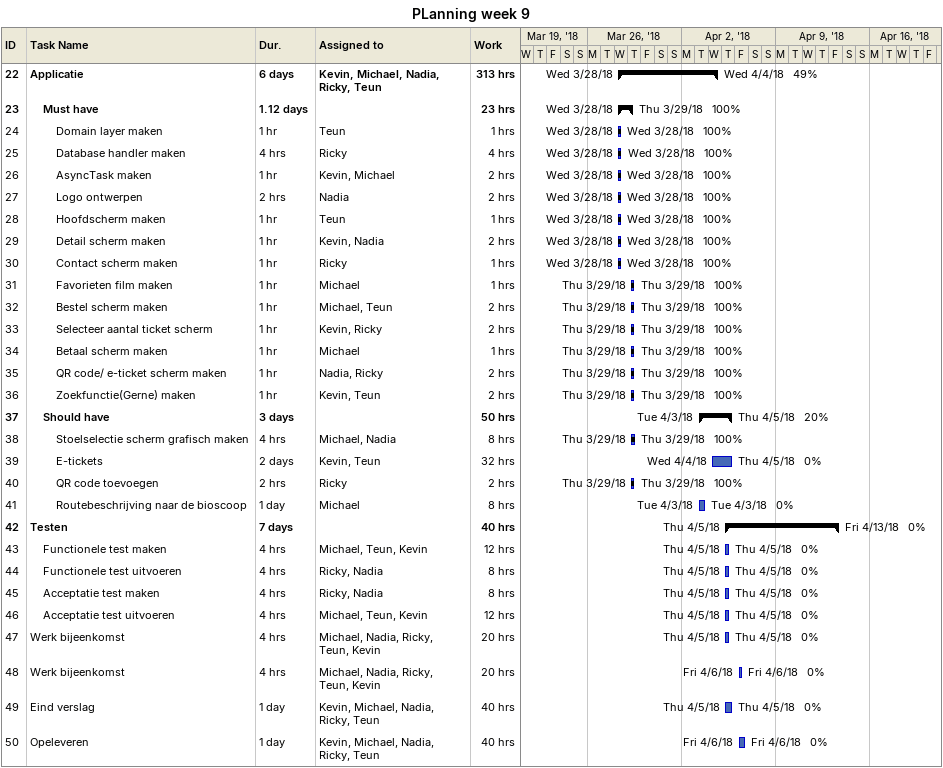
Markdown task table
PLanning week 9

| ID | Level | Task | Duration | Start | Finish | Resources | % complete | Work (h) |
|---|---|---|---|---|---|---|---|---|
| 22 | 1 | **Applicatie** | 6d | 2018-03-28 | 2018-04-04 | Kevin, Michael, Nadia, Ricky, Teun | 49 | 313 |
| 23 | 2 | **Must have** | 1.12d | 2018-03-28 | 2018-03-29 |  | 100 | 23 |
| 24 | 3 | Domain layer maken | 1h | 2018-03-28 | 2018-03-28 | Teun | 100 | 1 |
| 25 | 3 | Database handler maken | 4h | 2018-03-28 | 2018-03-28 | Ricky | 100 | 4 |
| 26 | 3 | AsyncTask maken | 1h | 2018-03-28 | 2018-03-28 | Kevin, Michael | 100 | 2 |
| 27 | 3 | Logo ontwerpen | 2h | 2018-03-28 | 2018-03-28 | Nadia | 100 | 2 |
| 28 | 3 | Hoofdscherm maken | 1h | 2018-03-28 | 2018-03-28 | Teun | 100 | 1 |
| 29 | 3 | Detail scherm maken | 1h | 2018-03-28 | 2018-03-28 | Kevin, Nadia | 100 | 2 |
| 30 | 3 | Contact scherm maken | 1h | 2018-03-28 | 2018-03-28 | Ricky | 100 | 1 |
| 31 | 3 | Favorieten film maken | 1h | 2018-03-29 | 2018-03-29 | Michael | 100 | 1 |
| 32 | 3 | Bestel scherm maken | 1h | 2018-03-29 | 2018-03-29 | Michael, Teun | 100 | 2 |
| 33 | 3 | Selecteer aantal ticket scherm | 1h | 2018-03-29 | 2018-03-29 | Kevin, Ricky | 100 | 2 |
| 34 | 3 | Betaal scherm maken | 1h | 2018-03-29 | 2018-03-29 | Michael | 100 | 1 |
| 35 | 3 | QR code/ e-ticket scherm maken | 1h | 2018-03-29 | 2018-03-29 | Nadia, Ricky | 100 | 2 |
| 36 | 3 | Zoekfunctie(Gerne) maken | 1h | 2018-03-29 | 2018-03-29 | Kevin, Teun | 100 | 2 |
| 37 | 2 | **Should have** | 3d | 2018-04-03 | 2018-04-05 |  | 20 | 50 |
| 38 | 3 | Stoelselectie scherm grafisch maken | 4h | 2018-03-29 | 2018-03-29 | Michael, Nadia | 100 | 8 |
| 39 | 3 | E-tickets | 2d | 2018-04-04 | 2018-04-05 | Kevin, Teun | 0 | 32 |
| 40 | 3 | QR code toevoegen | 2h | 2018-03-29 | 2018-03-29 | Ricky | 100 | 2 |
| 41 | 3 | Routebeschrijving naar de bioscoop | 1d | 2018-04-03 | 2018-04-03 | Michael | 0 | 8 |
| 42 | 1 | **Testen** | 7d | 2018-04-05 | 2018-04-13 |  | 0 | 40 |
| 43 | 2 | Functionele test maken | 4h | 2018-04-05 | 2018-04-05 | Michael, Teun, Kevin | 0 | 12 |
| 44 | 2 | Functionele test uitvoeren | 4h | 2018-04-05 | 2018-04-05 | Ricky, Nadia | 0 | 8 |
| 45 | 2 | Acceptatie test maken | 4h | 2018-04-05 | 2018-04-05 | Ricky, Nadia | 0 | 8 |
| 46 | 2 | Acceptatie test uitvoeren | 4h | 2018-04-05 | 2018-04-05 | Michael, Teun, Kevin | 0 | 12 |
| 47 | 1 | Werk bijeenkomst | 4h | 2018-04-05 | 2018-04-05 | Michael, Nadia, Ricky, Teun, Kevin | 0 | 20 |
| 48 | 1 | Werk bijeenkomst | 4h | 2018-04-06 | 2018-04-06 | Michael, Nadia, Ricky, Teun, Kevin | 0 | 20 |
| 49 | 1 | Eind verslag | 1d | 2018-04-05 | 2018-04-05 | Kevin, Michael, Nadia, Ricky, Teun | 0 | 40 |
| 50 | 1 | Opeleveren | 1d | 2018-04-06 | 2018-04-06 | Kevin, Michael, Nadia, Ricky, Teun | 0 | 40 |
